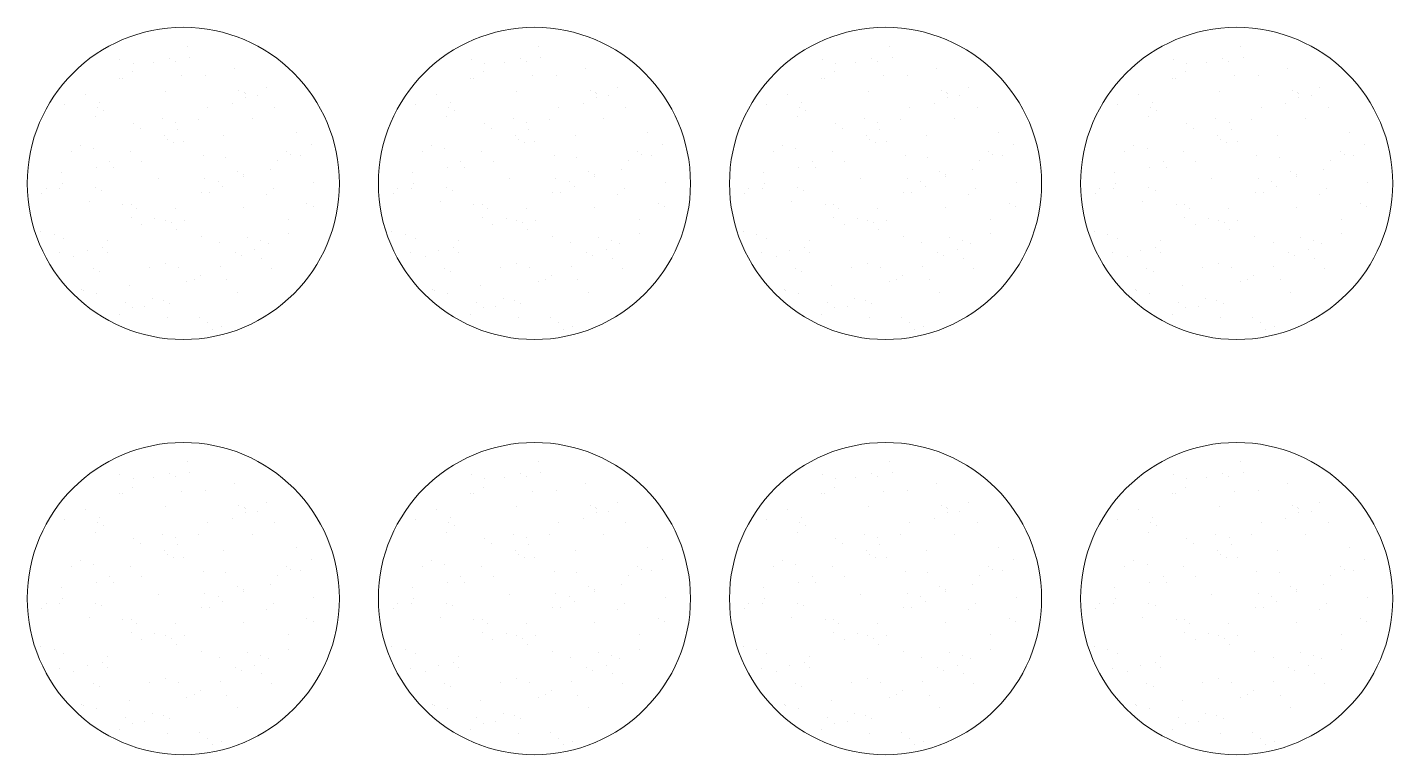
# Model space of a CAD drawing. Header units: millimetres. Extents: x 1337 to 8186, y 1899 to 5236.
# Drawn here: x 5401.05 to 5426.25, y 2745.39 to 2758.81 of the extents above; entities that cross this region are included whole.
import ezdxf

# ---------------------------------------------------------------- set-up
doc = ezdxf.new("R2010")
doc.units = ezdxf.units.MM
doc.layers.add('Линия связи (Вновь)', color=3, linetype='Continuous', lineweight=60)
doc.layers.add('Строительный', color=251, linetype='Continuous', lineweight=13)

# ---------------------------------------------------------------- blocks, each defined once
blk = doc.blocks.new('A$C178B2837')
at = {"layer": 'Строительный', "ltscale": 100}
for p, q in [((588.049, 361.974), (588.049, 361.974)), ((592.549, 361.974), (592.549, 361.974)), ((597.049, 361.974), (597.049, 361.974)), ((601.549, 361.974), (601.549, 361.974)), ((587.184, 361.798), (587.184, 361.798)), ((587.355, 361.753), (587.355, 361.753)), ((587.609, 361.766), (587.609, 361.766)), ((587.814, 361.812), (587.814, 361.812)), ((587.895, 361.775), (587.895, 361.775)), ((588.08, 361.833), (588.08, 361.833)), ((591.684, 361.798), (591.684, 361.798)), ((591.855, 361.753), (591.855, 361.753)), ((592.109, 361.766), (592.109, 361.766)), ((592.314, 361.812), (592.314, 361.812)), ((592.395, 361.775), (592.395, 361.775)), ((592.58, 361.833), (592.58, 361.833)), ((596.184, 361.798), (596.184, 361.798)), ((596.355, 361.753), (596.355, 361.753)), ((596.609, 361.766), (596.609, 361.766)), ((596.814, 361.812), (596.814, 361.812)), ((596.895, 361.775), (596.895, 361.775)), ((597.08, 361.833), (597.08, 361.833)), ((600.684, 361.798), (600.684, 361.798)), ((600.855, 361.753), (600.855, 361.753)), ((601.109, 361.766), (601.109, 361.766)), ((601.314, 361.812), (601.314, 361.812)), ((601.395, 361.775), (601.395, 361.775)), ((601.58, 361.833), (601.58, 361.833)), ((587.178, 361.563), (587.178, 361.563)), ((587.215, 361.56), (587.215, 361.56)), ((587.346, 361.642), (587.346, 361.642)), ((587.973, 361.591), (587.973, 361.591)), ((588.275, 361.601), (588.275, 361.601)), ((588.653, 361.685), (588.653, 361.685)), ((591.678, 361.563), (591.678, 361.563)), ((591.715, 361.56), (591.715, 361.56)), ((591.846, 361.642), (591.846, 361.642)), ((592.473, 361.591), (592.473, 361.591)), ((592.775, 361.601), (592.775, 361.601)), ((593.153, 361.685), (593.153, 361.685)), ((596.178, 361.563), (596.178, 361.563)), ((596.215, 361.56), (596.215, 361.56)), ((596.346, 361.642), (596.346, 361.642)), ((596.973, 361.591), (596.973, 361.591)), ((597.275, 361.601), (597.275, 361.601)), ((597.653, 361.685), (597.653, 361.685)), ((600.678, 361.563), (600.678, 361.563)), ((600.715, 361.56), (600.715, 361.56)), ((600.846, 361.642), (600.846, 361.642)), ((601.473, 361.591), (601.473, 361.591)), ((601.775, 361.601), (601.775, 361.601)), ((602.153, 361.685), (602.153, 361.685)), ((587.773, 361.39), (587.773, 361.39)), ((588.71, 361.4), (588.71, 361.4)), ((588.779, 361.379), (588.779, 361.379)), ((589.058, 361.444), (589.058, 361.444)), ((592.273, 361.39), (592.273, 361.39)), ((593.21, 361.4), (593.21, 361.4)), ((593.279, 361.379), (593.279, 361.379)), ((593.558, 361.444), (593.558, 361.444)), ((596.773, 361.39), (596.773, 361.39)), ((597.71, 361.4), (597.71, 361.4)), ((597.779, 361.379), (597.779, 361.379)), ((598.058, 361.444), (598.058, 361.444)), ((601.273, 361.39), (601.273, 361.39)), ((602.21, 361.4), (602.21, 361.4)), ((602.279, 361.379), (602.279, 361.379)), ((602.558, 361.444), (602.558, 361.444)), ((586.476, 361.231), (586.476, 361.231)), ((586.739, 361.355), (586.739, 361.355)), ((586.922, 361.251), (586.922, 361.251)), ((588.627, 361.241), (588.627, 361.241)), ((588.79, 361.363), (588.79, 361.363)), ((588.795, 361.32), (588.795, 361.32)), ((588.95, 361.334), (588.95, 361.334)), ((590.976, 361.231), (590.976, 361.231)), ((591.239, 361.355), (591.239, 361.355)), ((591.422, 361.251), (591.422, 361.251)), ((593.127, 361.241), (593.127, 361.241)), ((593.29, 361.363), (593.29, 361.363)), ((593.295, 361.32), (593.295, 361.32)), ((593.45, 361.334), (593.45, 361.334)), ((595.476, 361.231), (595.476, 361.231)), ((595.739, 361.355), (595.739, 361.355)), ((595.922, 361.251), (595.922, 361.251)), ((597.627, 361.241), (597.627, 361.241)), ((597.79, 361.363), (597.79, 361.363)), ((597.795, 361.32), (597.795, 361.32)), ((597.95, 361.334), (597.95, 361.334)), ((599.976, 361.231), (599.976, 361.231)), ((600.239, 361.355), (600.239, 361.355)), ((600.422, 361.251), (600.422, 361.251)), ((602.127, 361.241), (602.127, 361.241)), ((602.29, 361.363), (602.29, 361.363)), ((602.295, 361.32), (602.295, 361.32)), ((602.45, 361.334), (602.45, 361.334)), ((586.872, 361.065), (586.872, 361.065)), ((586.894, 361.191), (586.894, 361.191)), ((586.975, 361.154), (586.975, 361.154)), ((587.728, 361.04), (587.728, 361.04)), ((588.188, 361.033), (588.188, 361.033)), ((588.31, 361.189), (588.31, 361.189)), ((588.883, 361.041), (588.883, 361.041)), ((589.17, 361.188), (589.17, 361.188)), ((591.372, 361.065), (591.372, 361.065)), ((591.394, 361.191), (591.394, 361.191)), ((591.475, 361.154), (591.475, 361.154)), ((592.228, 361.04), (592.228, 361.04)), ((592.688, 361.033), (592.688, 361.033)), ((592.81, 361.189), (592.81, 361.189)), ((593.383, 361.041), (593.383, 361.041)), ((593.67, 361.188), (593.67, 361.188)), ((595.872, 361.065), (595.872, 361.065)), ((595.894, 361.191), (595.894, 361.191)), ((595.975, 361.154), (595.975, 361.154)), ((596.728, 361.04), (596.728, 361.04)), ((597.188, 361.033), (597.188, 361.033)), ((597.31, 361.189), (597.31, 361.189)), ((597.883, 361.041), (597.883, 361.041)), ((598.17, 361.188), (598.17, 361.188)), ((600.372, 361.065), (600.372, 361.065)), ((600.394, 361.191), (600.394, 361.191)), ((600.475, 361.154), (600.475, 361.154)), ((601.228, 361.04), (601.228, 361.04)), ((601.688, 361.033), (601.688, 361.033)), ((601.81, 361.189), (601.81, 361.189)), ((602.383, 361.041), (602.383, 361.041)), ((602.67, 361.188), (602.67, 361.188)), ((587.355, 360.979), (587.355, 360.979)), ((587.445, 360.917), (587.445, 360.917)), ((587.899, 360.995), (587.899, 360.995)), ((587.925, 360.909), (587.925, 360.909)), ((589.441, 360.871), (589.441, 360.871)), ((591.855, 360.979), (591.855, 360.979)), ((591.945, 360.917), (591.945, 360.917)), ((592.399, 360.995), (592.399, 360.995)), ((592.425, 360.909), (592.425, 360.909)), ((593.941, 360.871), (593.941, 360.871)), ((596.355, 360.979), (596.355, 360.979)), ((596.445, 360.917), (596.445, 360.917)), ((596.899, 360.995), (596.899, 360.995)), ((596.925, 360.909), (596.925, 360.909)), ((598.441, 360.871), (598.441, 360.871)), ((600.855, 360.979), (600.855, 360.979)), ((600.945, 360.917), (600.945, 360.917)), ((601.399, 360.995), (601.399, 360.995)), ((601.425, 360.909), (601.425, 360.909)), ((602.941, 360.871), (602.941, 360.871)), ((586.677, 360.701), (586.677, 360.701)), ((587.757, 360.829), (587.757, 360.829)), ((587.79, 360.778), (587.79, 360.778)), ((587.87, 360.741), (587.87, 360.741)), ((588.003, 360.746), (588.003, 360.746)), ((588.517, 360.833), (588.517, 360.833)), ((589.637, 360.711), (589.637, 360.711)), ((591.177, 360.701), (591.177, 360.701)), ((592.257, 360.829), (592.257, 360.829)), ((592.29, 360.778), (592.29, 360.778)), ((592.37, 360.741), (592.37, 360.741)), ((592.503, 360.746), (592.503, 360.746)), ((593.017, 360.833), (593.017, 360.833)), ((594.137, 360.711), (594.137, 360.711)), ((595.677, 360.701), (595.677, 360.701)), ((596.757, 360.829), (596.757, 360.829)), ((596.79, 360.778), (596.79, 360.778)), ((596.87, 360.741), (596.87, 360.741)), ((597.003, 360.746), (597.003, 360.746)), ((597.517, 360.833), (597.517, 360.833)), ((598.637, 360.711), (598.637, 360.711)), ((600.177, 360.701), (600.177, 360.701)), ((601.257, 360.829), (601.257, 360.829)), ((601.29, 360.778), (601.29, 360.778)), ((601.37, 360.741), (601.37, 360.741)), ((601.503, 360.746), (601.503, 360.746)), ((602.017, 360.833), (602.017, 360.833)), ((603.137, 360.711), (603.137, 360.711)), ((586.565, 360.622), (586.565, 360.622)), ((586.849, 360.656), (586.849, 360.656)), ((587.318, 360.622), (587.318, 360.622)), ((588.25, 360.567), (588.25, 360.567)), ((588.54, 360.546), (588.54, 360.546)), ((589.206, 360.507), (589.206, 360.507)), ((589.322, 360.621), (589.322, 360.621)), ((589.374, 360.587), (589.374, 360.587)), ((589.494, 360.576), (589.494, 360.576)), ((591.065, 360.622), (591.065, 360.622)), ((591.349, 360.656), (591.349, 360.656)), ((591.818, 360.622), (591.818, 360.622)), ((592.75, 360.567), (592.75, 360.567)), ((593.04, 360.546), (593.04, 360.546)), ((593.706, 360.507), (593.706, 360.507)), ((593.822, 360.621), (593.822, 360.621)), ((593.874, 360.587), (593.874, 360.587)), ((593.994, 360.576), (593.994, 360.576)), ((595.565, 360.622), (595.565, 360.622)), ((595.849, 360.656), (595.849, 360.656)), ((596.318, 360.622), (596.318, 360.622)), ((597.25, 360.567), (597.25, 360.567)), ((597.54, 360.546), (597.54, 360.546)), ((598.206, 360.507), (598.206, 360.507)), ((598.322, 360.621), (598.322, 360.621)), ((598.374, 360.587), (598.374, 360.587)), ((598.494, 360.576), (598.494, 360.576)), ((600.065, 360.622), (600.065, 360.622)), ((600.349, 360.656), (600.349, 360.656)), ((600.818, 360.622), (600.818, 360.622)), ((601.75, 360.567), (601.75, 360.567)), ((602.04, 360.546), (602.04, 360.546)), ((602.706, 360.507), (602.706, 360.507)), ((602.822, 360.621), (602.822, 360.621)), ((602.874, 360.587), (602.874, 360.587)), ((602.994, 360.576), (602.994, 360.576)), ((586.435, 360.357), (586.435, 360.357)), ((586.886, 360.418), (586.886, 360.418)), ((587.055, 360.498), (587.055, 360.498)), ((587.101, 360.421), (587.101, 360.421)), ((587.466, 360.493), (587.466, 360.493)), ((588.685, 360.366), (588.685, 360.366)), ((588.766, 360.329), (588.766, 360.329)), ((589.113, 360.398), (589.113, 360.398)), ((590.935, 360.357), (590.935, 360.357)), ((591.386, 360.418), (591.386, 360.418)), ((591.555, 360.498), (591.555, 360.498)), ((591.601, 360.421), (591.601, 360.421)), ((591.966, 360.493), (591.966, 360.493)), ((593.185, 360.366), (593.185, 360.366)), ((593.266, 360.329), (593.266, 360.329)), ((593.613, 360.398), (593.613, 360.398)), ((595.435, 360.357), (595.435, 360.357)), ((595.886, 360.418), (595.886, 360.418)), ((596.055, 360.498), (596.055, 360.498)), ((596.101, 360.421), (596.101, 360.421)), ((596.466, 360.493), (596.466, 360.493)), ((597.685, 360.366), (597.685, 360.366)), ((597.766, 360.329), (597.766, 360.329)), ((598.113, 360.398), (598.113, 360.398)), ((599.935, 360.357), (599.935, 360.357)), ((600.386, 360.418), (600.386, 360.418)), ((600.555, 360.498), (600.555, 360.498)), ((600.601, 360.421), (600.601, 360.421)), ((600.966, 360.493), (600.966, 360.493)), ((602.185, 360.366), (602.185, 360.366)), ((602.266, 360.329), (602.266, 360.329)), ((602.613, 360.398), (602.613, 360.398)), ((586.415, 360.154), (586.415, 360.154)), ((586.447, 360.211), (586.447, 360.211)), ((586.87, 360.157), (586.87, 360.157)), ((587.675, 360.273), (587.675, 360.273)), ((588.272, 360.282), (588.272, 360.282)), ((588.443, 360.237), (588.443, 360.237)), ((588.504, 360.176), (588.504, 360.176)), ((588.766, 360.3), (588.766, 360.3)), ((589.146, 360.154), (589.146, 360.154)), ((589.671, 360.228), (589.671, 360.228)), ((590.915, 360.154), (590.915, 360.154)), ((590.947, 360.211), (590.947, 360.211)), ((591.37, 360.157), (591.37, 360.157)), ((592.175, 360.273), (592.175, 360.273)), ((592.772, 360.282), (592.772, 360.282)), ((592.943, 360.237), (592.943, 360.237)), ((593.004, 360.176), (593.004, 360.176)), ((593.266, 360.3), (593.266, 360.3)), ((593.646, 360.154), (593.646, 360.154)), ((594.171, 360.228), (594.171, 360.228)), ((595.415, 360.154), (595.415, 360.154)), ((595.447, 360.211), (595.447, 360.211)), ((595.87, 360.157), (595.87, 360.157)), ((596.675, 360.273), (596.675, 360.273)), ((597.272, 360.282), (597.272, 360.282)), ((597.443, 360.237), (597.443, 360.237)), ((597.504, 360.176), (597.504, 360.176)), ((597.766, 360.3), (597.766, 360.3)), ((598.146, 360.154), (598.146, 360.154)), ((598.671, 360.228), (598.671, 360.228)), ((599.915, 360.154), (599.915, 360.154)), ((599.947, 360.211), (599.947, 360.211)), ((600.37, 360.157), (600.37, 360.157)), ((601.175, 360.273), (601.175, 360.273)), ((601.772, 360.282), (601.772, 360.282)), ((601.943, 360.237), (601.943, 360.237)), ((602.004, 360.176), (602.004, 360.176)), ((602.266, 360.3), (602.266, 360.3)), ((602.646, 360.154), (602.646, 360.154)), ((603.171, 360.228), (603.171, 360.228)), ((586.184, 360.086), (586.184, 360.086)), ((586.237, 360.148), (586.237, 360.148)), ((586.795, 359.978), (586.795, 359.978)), ((586.951, 360.12), (586.951, 360.12)), ((588.233, 360.103), (588.233, 360.103)), ((588.335, 360.096), (588.335, 360.096)), ((589.06, 360.075), (589.06, 360.075)), ((590.684, 360.086), (590.684, 360.086)), ((590.737, 360.148), (590.737, 360.148)), ((591.295, 359.978), (591.295, 359.978)), ((591.451, 360.12), (591.451, 360.12)), ((592.733, 360.103), (592.733, 360.103)), ((592.835, 360.096), (592.835, 360.096)), ((593.56, 360.075), (593.56, 360.075)), ((595.184, 360.086), (595.184, 360.086)), ((595.237, 360.148), (595.237, 360.148)), ((595.795, 359.978), (595.795, 359.978)), ((595.951, 360.12), (595.951, 360.12)), ((597.233, 360.103), (597.233, 360.103)), ((597.335, 360.096), (597.335, 360.096)), ((598.06, 360.075), (598.06, 360.075)), ((599.684, 360.086), (599.684, 360.086)), ((599.737, 360.148), (599.737, 360.148)), ((600.295, 359.978), (600.295, 359.978)), ((600.451, 360.12), (600.451, 360.12)), ((601.733, 360.103), (601.733, 360.103)), ((601.835, 360.096), (601.835, 360.096)), ((602.56, 360.075), (602.56, 360.075)), ((587.221, 359.943), (587.221, 359.943)), ((587.331, 359.945), (587.331, 359.945)), ((587.392, 359.898), (587.392, 359.898)), ((587.896, 359.889), (587.896, 359.889)), ((588.77, 359.902), (588.77, 359.902)), ((589.581, 359.954), (589.581, 359.954)), ((589.661, 359.917), (589.661, 359.917)), ((591.721, 359.943), (591.721, 359.943)), ((591.831, 359.945), (591.831, 359.945)), ((591.892, 359.898), (591.892, 359.898)), ((592.396, 359.889), (592.396, 359.889)), ((593.27, 359.902), (593.27, 359.902)), ((594.081, 359.954), (594.081, 359.954)), ((594.161, 359.917), (594.161, 359.917)), ((596.221, 359.943), (596.221, 359.943)), ((596.331, 359.945), (596.331, 359.945)), ((596.392, 359.898), (596.392, 359.898)), ((596.896, 359.889), (596.896, 359.889)), ((597.77, 359.902), (597.77, 359.902)), ((598.581, 359.954), (598.581, 359.954)), ((598.661, 359.917), (598.661, 359.917)), ((600.721, 359.943), (600.721, 359.943)), ((600.831, 359.945), (600.831, 359.945)), ((600.892, 359.898), (600.892, 359.898)), ((601.396, 359.889), (601.396, 359.889)), ((602.27, 359.902), (602.27, 359.902)), ((603.081, 359.954), (603.081, 359.954)), ((603.161, 359.917), (603.161, 359.917)), ((587.331, 359.777), (587.331, 359.777)), ((587.465, 359.685), (587.465, 359.685)), ((587.633, 359.764), (587.633, 359.764)), ((587.765, 359.745), (587.765, 359.745)), ((587.846, 359.707), (587.846, 359.707)), ((587.905, 359.629), (587.905, 359.629)), ((588.01, 359.736), (588.01, 359.736)), ((589.343, 359.754), (589.343, 359.754)), ((591.831, 359.777), (591.831, 359.777)), ((591.965, 359.685), (591.965, 359.685)), ((592.133, 359.764), (592.133, 359.764)), ((592.265, 359.745), (592.265, 359.745)), ((592.346, 359.707), (592.346, 359.707)), ((592.405, 359.629), (592.405, 359.629)), ((592.51, 359.736), (592.51, 359.736)), ((593.843, 359.754), (593.843, 359.754)), ((596.331, 359.777), (596.331, 359.777)), ((596.465, 359.685), (596.465, 359.685)), ((596.633, 359.764), (596.633, 359.764)), ((596.765, 359.745), (596.765, 359.745)), ((596.846, 359.707), (596.846, 359.707)), ((596.905, 359.629), (596.905, 359.629)), ((597.01, 359.736), (597.01, 359.736)), ((598.343, 359.754), (598.343, 359.754)), ((600.831, 359.777), (600.831, 359.777)), ((600.965, 359.685), (600.965, 359.685)), ((601.133, 359.764), (601.133, 359.764)), ((601.265, 359.745), (601.265, 359.745)), ((601.346, 359.707), (601.346, 359.707)), ((601.405, 359.629), (601.405, 359.629)), ((601.51, 359.736), (601.51, 359.736)), ((602.843, 359.754), (602.843, 359.754)), ((586.17, 359.603), (586.17, 359.603)), ((586.342, 359.558), (586.342, 359.558)), ((586.467, 359.504), (586.467, 359.504)), ((587.026, 359.477), (587.026, 359.477)), ((588.226, 359.533), (588.226, 359.533)), ((588.463, 359.459), (588.463, 359.459)), ((588.816, 359.524), (588.816, 359.524)), ((588.987, 359.479), (588.987, 359.479)), ((589.345, 359.567), (589.345, 359.567)), ((590.67, 359.603), (590.67, 359.603)), ((590.842, 359.558), (590.842, 359.558)), ((590.967, 359.504), (590.967, 359.504)), ((591.526, 359.477), (591.526, 359.477)), ((592.726, 359.533), (592.726, 359.533)), ((592.963, 359.459), (592.963, 359.459)), ((593.316, 359.524), (593.316, 359.524)), ((593.487, 359.479), (593.487, 359.479)), ((593.845, 359.567), (593.845, 359.567)), ((595.17, 359.603), (595.17, 359.603)), ((595.342, 359.558), (595.342, 359.558)), ((595.467, 359.504), (595.467, 359.504)), ((596.026, 359.477), (596.026, 359.477)), ((597.226, 359.533), (597.226, 359.533)), ((597.463, 359.459), (597.463, 359.459)), ((597.816, 359.524), (597.816, 359.524)), ((597.987, 359.479), (597.987, 359.479)), ((598.345, 359.567), (598.345, 359.567)), ((599.67, 359.603), (599.67, 359.603)), ((599.842, 359.558), (599.842, 359.558)), ((599.967, 359.504), (599.967, 359.504)), ((600.526, 359.477), (600.526, 359.477)), ((601.726, 359.533), (601.726, 359.533)), ((601.963, 359.459), (601.963, 359.459)), ((602.316, 359.524), (602.316, 359.524)), ((602.487, 359.479), (602.487, 359.479)), ((602.845, 359.567), (602.845, 359.567)), ((586.411, 359.323), (586.411, 359.323)), ((586.763, 359.353), (586.763, 359.353)), ((586.959, 359.396), (586.959, 359.396)), ((587.025, 359.334), (587.025, 359.334)), ((588.661, 359.332), (588.661, 359.332)), ((588.741, 359.295), (588.741, 359.295)), ((588.914, 359.363), (588.914, 359.363)), ((589.082, 359.442), (589.082, 359.442)), ((590.911, 359.323), (590.911, 359.323)), ((591.263, 359.353), (591.263, 359.353)), ((591.459, 359.396), (591.459, 359.396)), ((591.525, 359.334), (591.525, 359.334)), ((593.161, 359.332), (593.161, 359.332)), ((593.241, 359.295), (593.241, 359.295)), ((593.414, 359.363), (593.414, 359.363)), ((593.582, 359.442), (593.582, 359.442)), ((595.411, 359.323), (595.411, 359.323)), ((595.763, 359.353), (595.763, 359.353)), ((595.959, 359.396), (595.959, 359.396)), ((596.025, 359.334), (596.025, 359.334)), ((597.661, 359.332), (597.661, 359.332)), ((597.741, 359.295), (597.741, 359.295)), ((597.914, 359.363), (597.914, 359.363)), ((598.082, 359.442), (598.082, 359.442)), ((599.911, 359.323), (599.911, 359.323)), ((600.263, 359.353), (600.263, 359.353)), ((600.459, 359.396), (600.459, 359.396)), ((600.525, 359.334), (600.525, 359.334)), ((602.161, 359.332), (602.161, 359.332)), ((602.241, 359.295), (602.241, 359.295)), ((602.414, 359.363), (602.414, 359.363)), ((602.582, 359.442), (602.582, 359.442)), ((586.595, 359.274), (586.595, 359.274)), ((586.846, 359.123), (586.846, 359.123)), ((587.561, 359.134), (587.561, 359.134)), ((587.765, 359.185), (587.765, 359.185)), ((587.936, 359.14), (587.936, 359.14)), ((588.475, 359.155), (588.475, 359.155)), ((589, 359.258), (589, 359.258)), ((589.121, 359.121), (589.121, 359.121)), ((591.095, 359.274), (591.095, 359.274)), ((591.346, 359.123), (591.346, 359.123)), ((592.061, 359.134), (592.061, 359.134)), ((592.265, 359.185), (592.265, 359.185)), ((592.436, 359.14), (592.436, 359.14)), ((592.975, 359.155), (592.975, 359.155)), ((593.5, 359.258), (593.5, 359.258)), ((593.621, 359.121), (593.621, 359.121)), ((595.595, 359.274), (595.595, 359.274)), ((595.846, 359.123), (595.846, 359.123)), ((596.561, 359.134), (596.561, 359.134)), ((596.765, 359.185), (596.765, 359.185)), ((596.936, 359.14), (596.936, 359.14)), ((597.475, 359.155), (597.475, 359.155)), ((598, 359.258), (598, 359.258)), ((598.121, 359.121), (598.121, 359.121)), ((600.095, 359.274), (600.095, 359.274)), ((600.346, 359.123), (600.346, 359.123)), ((601.061, 359.134), (601.061, 359.134)), ((601.265, 359.185), (601.265, 359.185)), ((601.436, 359.14), (601.436, 359.14)), ((601.975, 359.155), (601.975, 359.155)), ((602.5, 359.258), (602.5, 359.258)), ((602.621, 359.121), (602.621, 359.121)), ((586.926, 359.086), (586.926, 359.086)), ((588.043, 358.952), (588.043, 358.952)), ((588.135, 358.986), (588.135, 358.986)), ((588.212, 359.031), (588.212, 359.031)), ((588.554, 358.978), (588.554, 358.978)), ((591.426, 359.086), (591.426, 359.086)), ((592.543, 358.952), (592.543, 358.952)), ((592.635, 358.986), (592.635, 358.986)), ((592.712, 359.031), (592.712, 359.031)), ((593.054, 358.978), (593.054, 358.978)), ((595.926, 359.086), (595.926, 359.086)), ((597.043, 358.952), (597.043, 358.952)), ((597.135, 358.986), (597.135, 358.986)), ((597.212, 359.031), (597.212, 359.031)), ((597.554, 358.978), (597.554, 358.978)), ((600.426, 359.086), (600.426, 359.086)), ((601.543, 358.952), (601.543, 358.952)), ((601.635, 358.986), (601.635, 358.986)), ((601.712, 359.031), (601.712, 359.031)), ((602.054, 358.978), (602.054, 358.978)), ((586.696, 358.861), (586.696, 358.861)), ((586.714, 358.846), (586.714, 358.846)), ((586.886, 358.8), (586.886, 358.8)), ((587.306, 358.911), (587.306, 358.911)), ((588.693, 358.815), (588.693, 358.815)), ((591.196, 358.861), (591.196, 358.861)), ((591.214, 358.846), (591.214, 358.846)), ((591.386, 358.8), (591.386, 358.8)), ((591.806, 358.911), (591.806, 358.911)), ((593.193, 358.815), (593.193, 358.815)), ((595.696, 358.861), (595.696, 358.861)), ((595.714, 358.846), (595.714, 358.846)), ((595.886, 358.8), (595.886, 358.8)), ((596.306, 358.911), (596.306, 358.911)), ((597.693, 358.815), (597.693, 358.815)), ((600.196, 358.861), (600.196, 358.861)), ((600.214, 358.846), (600.214, 358.846)), ((600.386, 358.8), (600.386, 358.8)), ((600.806, 358.911), (600.806, 358.911)), ((602.193, 358.815), (602.193, 358.815)), ((587.255, 358.691), (587.255, 358.691)), ((587.341, 358.62), (587.341, 358.62)), ((587.503, 358.638), (587.503, 358.638)), ((587.604, 358.744), (587.604, 358.744)), ((587.741, 358.711), (587.741, 358.711)), ((587.822, 358.674), (587.822, 358.674)), ((591.755, 358.691), (591.755, 358.691)), ((591.841, 358.62), (591.841, 358.62)), ((592.003, 358.638), (592.003, 358.638)), ((592.104, 358.744), (592.104, 358.744)), ((592.241, 358.711), (592.241, 358.711)), ((592.322, 358.674), (592.322, 358.674)), ((596.255, 358.691), (596.255, 358.691)), ((596.341, 358.62), (596.341, 358.62)), ((596.503, 358.638), (596.503, 358.638)), ((596.604, 358.744), (596.604, 358.744)), ((596.741, 358.711), (596.741, 358.711)), ((596.822, 358.674), (596.822, 358.674)), ((600.755, 358.691), (600.755, 358.691)), ((600.841, 358.62), (600.841, 358.62)), ((601.003, 358.638), (601.003, 358.638)), ((601.104, 358.744), (601.104, 358.744)), ((601.241, 358.711), (601.241, 358.711)), ((601.322, 358.674), (601.322, 358.674)), ((587.173, 358.54), (587.173, 358.54)), ((587.791, 358.49), (587.791, 358.49)), ((588.202, 358.499), (588.202, 358.499)), ((588.309, 358.427), (588.309, 358.427)), ((591.673, 358.54), (591.673, 358.54)), ((592.291, 358.49), (592.291, 358.49)), ((592.702, 358.499), (592.702, 358.499)), ((592.809, 358.427), (592.809, 358.427)), ((596.173, 358.54), (596.173, 358.54)), ((596.791, 358.49), (596.791, 358.49)), ((597.202, 358.499), (597.202, 358.499)), ((597.309, 358.427), (597.309, 358.427)), ((600.673, 358.54), (600.673, 358.54)), ((601.291, 358.49), (601.291, 358.49)), ((601.702, 358.499), (601.702, 358.499)), ((601.809, 358.427), (601.809, 358.427)), ((588.365, 358.342), (588.365, 358.342)), ((588.48, 358.382), (588.48, 358.382)), ((592.865, 358.342), (592.865, 358.342)), ((592.98, 358.382), (592.98, 358.382)), ((597.365, 358.342), (597.365, 358.342)), ((597.48, 358.382), (597.48, 358.382)), ((601.865, 358.342), (601.865, 358.342)), ((601.98, 358.382), (601.98, 358.382)), ((588.049, 356.654), (588.049, 356.654)), ((592.549, 356.654), (592.549, 356.654)), ((597.049, 356.654), (597.049, 356.654)), ((601.549, 356.654), (601.549, 356.654)), ((587.184, 356.478), (587.184, 356.478)), ((587.814, 356.493), (587.814, 356.493)), ((588.08, 356.513), (588.08, 356.513)), ((591.684, 356.478), (591.684, 356.478)), ((592.314, 356.493), (592.314, 356.493)), ((592.58, 356.513), (592.58, 356.513)), ((596.184, 356.478), (596.184, 356.478)), ((596.814, 356.493), (596.814, 356.493)), ((597.08, 356.513), (597.08, 356.513)), ((600.684, 356.478), (600.684, 356.478)), ((601.314, 356.493), (601.314, 356.493)), ((601.58, 356.513), (601.58, 356.513)), ((587.346, 356.322), (587.346, 356.322)), ((587.355, 356.433), (587.355, 356.433)), ((587.609, 356.446), (587.609, 356.446)), ((587.895, 356.456), (587.895, 356.456)), ((588.653, 356.365), (588.653, 356.365)), ((591.846, 356.322), (591.846, 356.322)), ((591.855, 356.433), (591.855, 356.433)), ((592.109, 356.446), (592.109, 356.446)), ((592.395, 356.456), (592.395, 356.456)), ((593.153, 356.365), (593.153, 356.365)), ((596.346, 356.322), (596.346, 356.322)), ((596.355, 356.433), (596.355, 356.433)), ((596.609, 356.446), (596.609, 356.446)), ((596.895, 356.456), (596.895, 356.456)), ((597.653, 356.365), (597.653, 356.365)), ((600.846, 356.322), (600.846, 356.322)), ((600.855, 356.433), (600.855, 356.433)), ((601.109, 356.446), (601.109, 356.446)), ((601.395, 356.456), (601.395, 356.456)), ((602.153, 356.365), (602.153, 356.365)), ((587.178, 356.243), (587.178, 356.243)), ((587.215, 356.24), (587.215, 356.24)), ((587.973, 356.271), (587.973, 356.271)), ((588.275, 356.281), (588.275, 356.281)), ((591.678, 356.243), (591.678, 356.243)), ((591.715, 356.24), (591.715, 356.24)), ((592.473, 356.271), (592.473, 356.271)), ((592.775, 356.281), (592.775, 356.281)), ((596.178, 356.243), (596.178, 356.243)), ((596.215, 356.24), (596.215, 356.24)), ((596.973, 356.271), (596.973, 356.271)), ((597.275, 356.281), (597.275, 356.281)), ((600.678, 356.243), (600.678, 356.243)), ((600.715, 356.24), (600.715, 356.24)), ((601.473, 356.271), (601.473, 356.271)), ((601.775, 356.281), (601.775, 356.281)), ((586.739, 356.035), (586.739, 356.035)), ((587.773, 356.07), (587.773, 356.07)), ((588.71, 356.081), (588.71, 356.081)), ((588.779, 356.059), (588.779, 356.059)), ((588.79, 356.044), (588.79, 356.044)), ((588.795, 356), (588.795, 356)), ((588.95, 356.014), (588.95, 356.014)), ((589.058, 356.124), (589.058, 356.124)), ((591.239, 356.035), (591.239, 356.035)), ((592.273, 356.07), (592.273, 356.07)), ((593.21, 356.081), (593.21, 356.081)), ((593.279, 356.059), (593.279, 356.059)), ((593.29, 356.044), (593.29, 356.044)), ((593.295, 356), (593.295, 356)), ((593.45, 356.014), (593.45, 356.014)), ((593.558, 356.124), (593.558, 356.124)), ((595.739, 356.035), (595.739, 356.035)), ((596.773, 356.07), (596.773, 356.07)), ((597.71, 356.081), (597.71, 356.081)), ((597.779, 356.059), (597.779, 356.059)), ((597.79, 356.044), (597.79, 356.044)), ((597.795, 356), (597.795, 356)), ((597.95, 356.014), (597.95, 356.014)), ((598.058, 356.124), (598.058, 356.124)), ((600.239, 356.035), (600.239, 356.035)), ((601.273, 356.07), (601.273, 356.07)), ((602.21, 356.081), (602.21, 356.081)), ((602.279, 356.059), (602.279, 356.059)), ((602.29, 356.044), (602.29, 356.044)), ((602.295, 356), (602.295, 356)), ((602.45, 356.014), (602.45, 356.014)), ((602.558, 356.124), (602.558, 356.124)), ((586.476, 355.911), (586.476, 355.911)), ((586.894, 355.871), (586.894, 355.871)), ((586.922, 355.932), (586.922, 355.932)), ((586.975, 355.834), (586.975, 355.834)), ((588.31, 355.87), (588.31, 355.87)), ((588.627, 355.921), (588.627, 355.921)), ((589.17, 355.869), (589.17, 355.869)), ((590.976, 355.911), (590.976, 355.911)), ((591.394, 355.871), (591.394, 355.871)), ((591.422, 355.932), (591.422, 355.932)), ((591.475, 355.834), (591.475, 355.834)), ((592.81, 355.87), (592.81, 355.87)), ((593.127, 355.921), (593.127, 355.921)), ((593.67, 355.869), (593.67, 355.869)), ((595.476, 355.911), (595.476, 355.911)), ((595.894, 355.871), (595.894, 355.871)), ((595.922, 355.932), (595.922, 355.932)), ((595.975, 355.834), (595.975, 355.834)), ((597.31, 355.87), (597.31, 355.87)), ((597.627, 355.921), (597.627, 355.921)), ((598.17, 355.869), (598.17, 355.869)), ((599.976, 355.911), (599.976, 355.911)), ((600.394, 355.871), (600.394, 355.871)), ((600.422, 355.932), (600.422, 355.932)), ((600.475, 355.834), (600.475, 355.834)), ((601.81, 355.87), (601.81, 355.87)), ((602.127, 355.921), (602.127, 355.921)), ((602.67, 355.869), (602.67, 355.869)), ((586.872, 355.745), (586.872, 355.745)), ((587.355, 355.659), (587.355, 355.659)), ((587.728, 355.72), (587.728, 355.72)), ((587.899, 355.675), (587.899, 355.675)), ((588.188, 355.713), (588.188, 355.713)), ((588.883, 355.721), (588.883, 355.721)), ((591.372, 355.745), (591.372, 355.745)), ((591.855, 355.659), (591.855, 355.659)), ((592.228, 355.72), (592.228, 355.72)), ((592.399, 355.675), (592.399, 355.675)), ((592.688, 355.713), (592.688, 355.713)), ((593.383, 355.721), (593.383, 355.721)), ((595.872, 355.745), (595.872, 355.745)), ((596.355, 355.659), (596.355, 355.659)), ((596.728, 355.72), (596.728, 355.72)), ((596.899, 355.675), (596.899, 355.675)), ((597.188, 355.713), (597.188, 355.713)), ((597.883, 355.721), (597.883, 355.721)), ((600.372, 355.745), (600.372, 355.745)), ((600.855, 355.659), (600.855, 355.659)), ((601.228, 355.72), (601.228, 355.72)), ((601.399, 355.675), (601.399, 355.675)), ((601.688, 355.713), (601.688, 355.713)), ((602.383, 355.721), (602.383, 355.721)), ((587.445, 355.597), (587.445, 355.597)), ((587.757, 355.51), (587.757, 355.51)), ((587.79, 355.459), (587.79, 355.459)), ((587.925, 355.589), (587.925, 355.589)), ((588.003, 355.427), (588.003, 355.427)), ((588.517, 355.513), (588.517, 355.513)), ((589.441, 355.551), (589.441, 355.551)), ((591.945, 355.597), (591.945, 355.597)), ((592.257, 355.51), (592.257, 355.51)), ((592.29, 355.459), (592.29, 355.459)), ((592.425, 355.589), (592.425, 355.589)), ((592.503, 355.427), (592.503, 355.427)), ((593.017, 355.513), (593.017, 355.513)), ((593.941, 355.551), (593.941, 355.551)), ((596.445, 355.597), (596.445, 355.597)), ((596.757, 355.51), (596.757, 355.51)), ((596.79, 355.459), (596.79, 355.459)), ((596.925, 355.589), (596.925, 355.589)), ((597.003, 355.427), (597.003, 355.427)), ((597.517, 355.513), (597.517, 355.513)), ((598.441, 355.551), (598.441, 355.551)), ((600.945, 355.597), (600.945, 355.597)), ((601.257, 355.51), (601.257, 355.51)), ((601.29, 355.459), (601.29, 355.459)), ((601.425, 355.589), (601.425, 355.589)), ((601.503, 355.427), (601.503, 355.427)), ((602.017, 355.513), (602.017, 355.513)), ((602.941, 355.551), (602.941, 355.551)), ((586.565, 355.302), (586.565, 355.302)), ((586.677, 355.381), (586.677, 355.381)), ((586.849, 355.336), (586.849, 355.336)), ((587.318, 355.302), (587.318, 355.302)), ((587.87, 355.422), (587.87, 355.422)), ((589.322, 355.301), (589.322, 355.301)), ((589.374, 355.267), (589.374, 355.267)), ((589.494, 355.256), (589.494, 355.256)), ((589.637, 355.391), (589.637, 355.391)), ((591.065, 355.302), (591.065, 355.302)), ((591.177, 355.381), (591.177, 355.381)), ((591.349, 355.336), (591.349, 355.336)), ((591.818, 355.302), (591.818, 355.302)), ((592.37, 355.422), (592.37, 355.422)), ((593.822, 355.301), (593.822, 355.301)), ((593.874, 355.267), (593.874, 355.267)), ((593.994, 355.256), (593.994, 355.256)), ((594.137, 355.391), (594.137, 355.391)), ((595.565, 355.302), (595.565, 355.302)), ((595.677, 355.381), (595.677, 355.381)), ((595.849, 355.336), (595.849, 355.336)), ((596.318, 355.302), (596.318, 355.302)), ((596.87, 355.422), (596.87, 355.422)), ((598.322, 355.301), (598.322, 355.301)), ((598.374, 355.267), (598.374, 355.267)), ((598.494, 355.256), (598.494, 355.256)), ((598.637, 355.391), (598.637, 355.391)), ((600.065, 355.302), (600.065, 355.302)), ((600.177, 355.381), (600.177, 355.381)), ((600.349, 355.336), (600.349, 355.336)), ((600.818, 355.302), (600.818, 355.302)), ((601.37, 355.422), (601.37, 355.422)), ((602.822, 355.301), (602.822, 355.301)), ((602.874, 355.267), (602.874, 355.267)), ((602.994, 355.256), (602.994, 355.256)), ((603.137, 355.391), (603.137, 355.391)), ((586.886, 355.098), (586.886, 355.098)), ((587.055, 355.178), (587.055, 355.178)), ((587.101, 355.101), (587.101, 355.101)), ((587.466, 355.174), (587.466, 355.174)), ((588.25, 355.247), (588.25, 355.247)), ((588.54, 355.226), (588.54, 355.226)), ((589.113, 355.078), (589.113, 355.078)), ((589.206, 355.187), (589.206, 355.187)), ((591.386, 355.098), (591.386, 355.098)), ((591.555, 355.178), (591.555, 355.178)), ((591.601, 355.101), (591.601, 355.101)), ((591.966, 355.174), (591.966, 355.174)), ((592.75, 355.247), (592.75, 355.247)), ((593.04, 355.226), (593.04, 355.226)), ((593.613, 355.078), (593.613, 355.078)), ((593.706, 355.187), (593.706, 355.187)), ((595.886, 355.098), (595.886, 355.098)), ((596.055, 355.178), (596.055, 355.178)), ((596.101, 355.101), (596.101, 355.101)), ((596.466, 355.174), (596.466, 355.174)), ((597.25, 355.247), (597.25, 355.247)), ((597.54, 355.226), (597.54, 355.226)), ((598.113, 355.078), (598.113, 355.078)), ((598.206, 355.187), (598.206, 355.187)), ((600.386, 355.098), (600.386, 355.098)), ((600.555, 355.178), (600.555, 355.178)), ((600.601, 355.101), (600.601, 355.101)), ((600.966, 355.174), (600.966, 355.174)), ((601.75, 355.247), (601.75, 355.247)), ((602.04, 355.226), (602.04, 355.226)), ((602.613, 355.078), (602.613, 355.078)), ((602.706, 355.187), (602.706, 355.187)), ((586.435, 355.037), (586.435, 355.037)), ((587.675, 354.953), (587.675, 354.953)), ((588.272, 354.962), (588.272, 354.962)), ((588.443, 354.917), (588.443, 354.917)), ((588.685, 355.047), (588.685, 355.047)), ((588.766, 355.01), (588.766, 355.01)), ((588.766, 354.98), (588.766, 354.98)), ((589.671, 354.908), (589.671, 354.908)), ((590.935, 355.037), (590.935, 355.037)), ((592.175, 354.953), (592.175, 354.953)), ((592.772, 354.962), (592.772, 354.962)), ((592.943, 354.917), (592.943, 354.917)), ((593.185, 355.047), (593.185, 355.047)), ((593.266, 355.01), (593.266, 355.01)), ((593.266, 354.98), (593.266, 354.98)), ((594.171, 354.908), (594.171, 354.908)), ((595.435, 355.037), (595.435, 355.037)), ((596.675, 354.953), (596.675, 354.953)), ((597.272, 354.962), (597.272, 354.962)), ((597.443, 354.917), (597.443, 354.917)), ((597.685, 355.047), (597.685, 355.047)), ((597.766, 355.01), (597.766, 355.01)), ((597.766, 354.98), (597.766, 354.98)), ((598.671, 354.908), (598.671, 354.908)), ((599.935, 355.037), (599.935, 355.037)), ((601.175, 354.953), (601.175, 354.953)), ((601.772, 354.962), (601.772, 354.962)), ((601.943, 354.917), (601.943, 354.917)), ((602.185, 355.047), (602.185, 355.047)), ((602.266, 355.01), (602.266, 355.01)), ((602.266, 354.98), (602.266, 354.98)), ((603.171, 354.908), (603.171, 354.908)), ((586.184, 354.767), (586.184, 354.767)), ((586.237, 354.828), (586.237, 354.828)), ((586.415, 354.834), (586.415, 354.834)), ((586.447, 354.891), (586.447, 354.891)), ((586.87, 354.837), (586.87, 354.837)), ((586.951, 354.8), (586.951, 354.8)), ((588.233, 354.783), (588.233, 354.783)), ((588.335, 354.776), (588.335, 354.776)), ((588.504, 354.856), (588.504, 354.856)), ((589.06, 354.755), (589.06, 354.755)), ((589.146, 354.835), (589.146, 354.835)), ((590.684, 354.767), (590.684, 354.767)), ((590.737, 354.828), (590.737, 354.828)), ((590.915, 354.834), (590.915, 354.834)), ((590.947, 354.891), (590.947, 354.891)), ((591.37, 354.837), (591.37, 354.837)), ((591.451, 354.8), (591.451, 354.8)), ((592.733, 354.783), (592.733, 354.783)), ((592.835, 354.776), (592.835, 354.776)), ((593.004, 354.856), (593.004, 354.856)), ((593.56, 354.755), (593.56, 354.755)), ((593.646, 354.835), (593.646, 354.835)), ((595.184, 354.767), (595.184, 354.767)), ((595.237, 354.828), (595.237, 354.828)), ((595.415, 354.834), (595.415, 354.834)), ((595.447, 354.891), (595.447, 354.891)), ((595.87, 354.837), (595.87, 354.837)), ((595.951, 354.8), (595.951, 354.8)), ((597.233, 354.783), (597.233, 354.783)), ((597.335, 354.776), (597.335, 354.776)), ((597.504, 354.856), (597.504, 354.856)), ((598.06, 354.755), (598.06, 354.755)), ((598.146, 354.835), (598.146, 354.835)), ((599.684, 354.767), (599.684, 354.767)), ((599.737, 354.828), (599.737, 354.828)), ((599.915, 354.834), (599.915, 354.834)), ((599.947, 354.891), (599.947, 354.891)), ((600.37, 354.837), (600.37, 354.837)), ((600.451, 354.8), (600.451, 354.8)), ((601.733, 354.783), (601.733, 354.783)), ((601.835, 354.776), (601.835, 354.776)), ((602.004, 354.856), (602.004, 354.856)), ((602.56, 354.755), (602.56, 354.755)), ((602.646, 354.835), (602.646, 354.835)), ((586.795, 354.658), (586.795, 354.658)), ((587.221, 354.623), (587.221, 354.623)), ((587.331, 354.625), (587.331, 354.625)), ((587.392, 354.578), (587.392, 354.578)), ((587.896, 354.569), (587.896, 354.569)), ((588.77, 354.582), (588.77, 354.582)), ((589.581, 354.635), (589.581, 354.635)), ((589.661, 354.597), (589.661, 354.597)), ((591.295, 354.658), (591.295, 354.658)), ((591.721, 354.623), (591.721, 354.623)), ((591.831, 354.625), (591.831, 354.625)), ((591.892, 354.578), (591.892, 354.578)), ((592.396, 354.569), (592.396, 354.569)), ((593.27, 354.582), (593.27, 354.582)), ((594.081, 354.635), (594.081, 354.635)), ((594.161, 354.597), (594.161, 354.597)), ((595.795, 354.658), (595.795, 354.658)), ((596.221, 354.623), (596.221, 354.623)), ((596.331, 354.625), (596.331, 354.625)), ((596.392, 354.578), (596.392, 354.578)), ((596.896, 354.569), (596.896, 354.569)), ((597.77, 354.582), (597.77, 354.582)), ((598.581, 354.635), (598.581, 354.635)), ((598.661, 354.597), (598.661, 354.597)), ((600.295, 354.658), (600.295, 354.658)), ((600.721, 354.623), (600.721, 354.623)), ((600.831, 354.625), (600.831, 354.625)), ((600.892, 354.578), (600.892, 354.578)), ((601.396, 354.569), (601.396, 354.569)), ((602.27, 354.582), (602.27, 354.582)), ((603.081, 354.635), (603.081, 354.635)), ((603.161, 354.597), (603.161, 354.597)), ((587.331, 354.458), (587.331, 354.458)), ((587.633, 354.445), (587.633, 354.445)), ((587.765, 354.425), (587.765, 354.425)), ((587.846, 354.388), (587.846, 354.388)), ((588.01, 354.416), (588.01, 354.416)), ((589.343, 354.434), (589.343, 354.434)), ((591.831, 354.458), (591.831, 354.458)), ((592.133, 354.445), (592.133, 354.445)), ((592.265, 354.425), (592.265, 354.425)), ((592.346, 354.388), (592.346, 354.388)), ((592.51, 354.416), (592.51, 354.416)), ((593.843, 354.434), (593.843, 354.434)), ((596.331, 354.458), (596.331, 354.458)), ((596.633, 354.445), (596.633, 354.445)), ((596.765, 354.425), (596.765, 354.425)), ((596.846, 354.388), (596.846, 354.388)), ((597.01, 354.416), (597.01, 354.416)), ((598.343, 354.434), (598.343, 354.434)), ((600.831, 354.458), (600.831, 354.458)), ((601.133, 354.445), (601.133, 354.445)), ((601.265, 354.425), (601.265, 354.425)), ((601.346, 354.388), (601.346, 354.388)), ((601.51, 354.416), (601.51, 354.416)), ((602.843, 354.434), (602.843, 354.434)), ((586.17, 354.284), (586.17, 354.284)), ((586.342, 354.239), (586.342, 354.239)), ((587.465, 354.365), (587.465, 354.365)), ((587.905, 354.309), (587.905, 354.309)), ((588.226, 354.213), (588.226, 354.213)), ((588.816, 354.204), (588.816, 354.204)), ((589.345, 354.247), (589.345, 354.247)), ((590.67, 354.284), (590.67, 354.284)), ((590.842, 354.239), (590.842, 354.239)), ((591.965, 354.365), (591.965, 354.365)), ((592.405, 354.309), (592.405, 354.309)), ((592.726, 354.213), (592.726, 354.213)), ((593.316, 354.204), (593.316, 354.204)), ((593.845, 354.247), (593.845, 354.247)), ((595.17, 354.284), (595.17, 354.284)), ((595.342, 354.239), (595.342, 354.239)), ((596.465, 354.365), (596.465, 354.365)), ((596.905, 354.309), (596.905, 354.309)), ((597.226, 354.213), (597.226, 354.213)), ((597.816, 354.204), (597.816, 354.204)), ((598.345, 354.247), (598.345, 354.247)), ((599.67, 354.284), (599.67, 354.284)), ((599.842, 354.239), (599.842, 354.239)), ((600.965, 354.365), (600.965, 354.365)), ((601.405, 354.309), (601.405, 354.309)), ((601.726, 354.213), (601.726, 354.213)), ((602.316, 354.204), (602.316, 354.204)), ((602.845, 354.247), (602.845, 354.247)), ((586.467, 354.185), (586.467, 354.185)), ((586.763, 354.033), (586.763, 354.033)), ((586.959, 354.077), (586.959, 354.077)), ((587.026, 354.158), (587.026, 354.158)), ((588.463, 354.139), (588.463, 354.139)), ((588.914, 354.043), (588.914, 354.043)), ((588.987, 354.159), (588.987, 354.159)), ((589.082, 354.123), (589.082, 354.123)), ((590.967, 354.185), (590.967, 354.185)), ((591.263, 354.033), (591.263, 354.033)), ((591.459, 354.077), (591.459, 354.077)), ((591.526, 354.158), (591.526, 354.158)), ((592.963, 354.139), (592.963, 354.139)), ((593.414, 354.043), (593.414, 354.043)), ((593.487, 354.159), (593.487, 354.159)), ((593.582, 354.123), (593.582, 354.123)), ((595.467, 354.185), (595.467, 354.185)), ((595.763, 354.033), (595.763, 354.033)), ((595.959, 354.077), (595.959, 354.077)), ((596.026, 354.158), (596.026, 354.158)), ((597.463, 354.139), (597.463, 354.139)), ((597.914, 354.043), (597.914, 354.043)), ((597.987, 354.159), (597.987, 354.159)), ((598.082, 354.123), (598.082, 354.123)), ((599.967, 354.185), (599.967, 354.185)), ((600.263, 354.033), (600.263, 354.033)), ((600.459, 354.077), (600.459, 354.077)), ((600.526, 354.158), (600.526, 354.158)), ((601.963, 354.139), (601.963, 354.139)), ((602.414, 354.043), (602.414, 354.043)), ((602.487, 354.159), (602.487, 354.159)), ((602.582, 354.123), (602.582, 354.123)), ((586.411, 354.003), (586.411, 354.003)), ((586.595, 353.954), (586.595, 353.954)), ((587.025, 354.015), (587.025, 354.015)), ((587.765, 353.865), (587.765, 353.865)), ((588.661, 354.013), (588.661, 354.013)), ((588.741, 353.976), (588.741, 353.976)), ((589, 353.939), (589, 353.939)), ((590.911, 354.003), (590.911, 354.003)), ((591.095, 353.954), (591.095, 353.954)), ((591.525, 354.015), (591.525, 354.015)), ((592.265, 353.865), (592.265, 353.865)), ((593.161, 354.013), (593.161, 354.013)), ((593.241, 353.976), (593.241, 353.976)), ((593.5, 353.939), (593.5, 353.939)), ((595.411, 354.003), (595.411, 354.003)), ((595.595, 353.954), (595.595, 353.954)), ((596.025, 354.015), (596.025, 354.015)), ((596.765, 353.865), (596.765, 353.865)), ((597.661, 354.013), (597.661, 354.013)), ((597.741, 353.976), (597.741, 353.976)), ((598, 353.939), (598, 353.939)), ((599.911, 354.003), (599.911, 354.003)), ((600.095, 353.954), (600.095, 353.954)), ((600.525, 354.015), (600.525, 354.015)), ((601.265, 353.865), (601.265, 353.865)), ((602.161, 354.013), (602.161, 354.013)), ((602.241, 353.976), (602.241, 353.976)), ((602.5, 353.939), (602.5, 353.939)), ((586.846, 353.803), (586.846, 353.803)), ((586.926, 353.766), (586.926, 353.766)), ((587.561, 353.814), (587.561, 353.814)), ((587.936, 353.82), (587.936, 353.82)), ((588.212, 353.711), (588.212, 353.711)), ((588.475, 353.836), (588.475, 353.836)), ((589.121, 353.801), (589.121, 353.801)), ((591.346, 353.803), (591.346, 353.803)), ((591.426, 353.766), (591.426, 353.766)), ((592.061, 353.814), (592.061, 353.814)), ((592.436, 353.82), (592.436, 353.82)), ((592.712, 353.711), (592.712, 353.711)), ((592.975, 353.836), (592.975, 353.836)), ((593.621, 353.801), (593.621, 353.801)), ((595.846, 353.803), (595.846, 353.803)), ((595.926, 353.766), (595.926, 353.766)), ((596.561, 353.814), (596.561, 353.814)), ((596.936, 353.82), (596.936, 353.82)), ((597.212, 353.711), (597.212, 353.711)), ((597.475, 353.836), (597.475, 353.836)), ((598.121, 353.801), (598.121, 353.801)), ((600.346, 353.803), (600.346, 353.803)), ((600.426, 353.766), (600.426, 353.766)), ((601.061, 353.814), (601.061, 353.814)), ((601.436, 353.82), (601.436, 353.82)), ((601.712, 353.711), (601.712, 353.711)), ((601.975, 353.836), (601.975, 353.836)), ((602.621, 353.801), (602.621, 353.801)), ((586.696, 353.541), (586.696, 353.541)), ((586.714, 353.526), (586.714, 353.526)), ((587.306, 353.591), (587.306, 353.591)), ((588.043, 353.632), (588.043, 353.632)), ((588.135, 353.666), (588.135, 353.666)), ((588.554, 353.658), (588.554, 353.658)), ((591.196, 353.541), (591.196, 353.541)), ((591.214, 353.526), (591.214, 353.526)), ((591.806, 353.591), (591.806, 353.591)), ((592.543, 353.632), (592.543, 353.632)), ((592.635, 353.666), (592.635, 353.666)), ((593.054, 353.658), (593.054, 353.658)), ((595.696, 353.541), (595.696, 353.541)), ((595.714, 353.526), (595.714, 353.526)), ((596.306, 353.591), (596.306, 353.591)), ((597.043, 353.632), (597.043, 353.632)), ((597.135, 353.666), (597.135, 353.666)), ((597.554, 353.658), (597.554, 353.658)), ((600.196, 353.541), (600.196, 353.541)), ((600.214, 353.526), (600.214, 353.526)), ((600.806, 353.591), (600.806, 353.591)), ((601.543, 353.632), (601.543, 353.632)), ((601.635, 353.666), (601.635, 353.666)), ((602.054, 353.658), (602.054, 353.658)), ((586.886, 353.481), (586.886, 353.481)), ((587.255, 353.371), (587.255, 353.371)), ((587.604, 353.424), (587.604, 353.424)), ((587.741, 353.391), (587.741, 353.391)), ((587.822, 353.354), (587.822, 353.354)), ((588.693, 353.496), (588.693, 353.496)), ((591.386, 353.481), (591.386, 353.481)), ((591.755, 353.371), (591.755, 353.371)), ((592.104, 353.424), (592.104, 353.424)), ((592.241, 353.391), (592.241, 353.391)), ((592.322, 353.354), (592.322, 353.354)), ((593.193, 353.496), (593.193, 353.496)), ((595.886, 353.481), (595.886, 353.481)), ((596.255, 353.371), (596.255, 353.371)), ((596.604, 353.424), (596.604, 353.424)), ((596.741, 353.391), (596.741, 353.391)), ((596.822, 353.354), (596.822, 353.354)), ((597.693, 353.496), (597.693, 353.496)), ((600.386, 353.481), (600.386, 353.481)), ((600.755, 353.371), (600.755, 353.371)), ((601.104, 353.424), (601.104, 353.424)), ((601.241, 353.391), (601.241, 353.391)), ((601.322, 353.354), (601.322, 353.354)), ((602.193, 353.496), (602.193, 353.496)), ((587.173, 353.221), (587.173, 353.221)), ((587.341, 353.3), (587.341, 353.3)), ((587.503, 353.319), (587.503, 353.319)), ((587.791, 353.17), (587.791, 353.17)), ((588.202, 353.179), (588.202, 353.179)), ((591.673, 353.221), (591.673, 353.221)), ((591.841, 353.3), (591.841, 353.3)), ((592.003, 353.319), (592.003, 353.319)), ((592.291, 353.17), (592.291, 353.17)), ((592.702, 353.179), (592.702, 353.179)), ((596.173, 353.221), (596.173, 353.221)), ((596.341, 353.3), (596.341, 353.3)), ((596.503, 353.319), (596.503, 353.319)), ((596.791, 353.17), (596.791, 353.17)), ((597.202, 353.179), (597.202, 353.179)), ((600.673, 353.221), (600.673, 353.221)), ((600.841, 353.3), (600.841, 353.3)), ((601.003, 353.319), (601.003, 353.319)), ((601.291, 353.17), (601.291, 353.17)), ((601.702, 353.179), (601.702, 353.179)), ((588.309, 353.107), (588.309, 353.107)), ((588.365, 353.022), (588.365, 353.022)), ((588.48, 353.062), (588.48, 353.062)), ((592.809, 353.107), (592.809, 353.107)), ((592.865, 353.022), (592.865, 353.022)), ((592.98, 353.062), (592.98, 353.062)), ((597.309, 353.107), (597.309, 353.107)), ((597.365, 353.022), (597.365, 353.022)), ((597.48, 353.062), (597.48, 353.062)), ((601.809, 353.107), (601.809, 353.107)), ((601.865, 353.022), (601.865, 353.022)), ((601.98, 353.062), (601.98, 353.062))]:
    blk.add_line(p, q, dxfattribs=at)
for centre in [(587.997, 360.214), (592.497, 360.214), (596.997, 360.214), (601.497, 360.214), (587.997, 354.894), (592.497, 354.894), (596.997, 354.894), (601.497, 354.894)]:
    blk.add_circle(centre, 2, dxfattribs=at)

msp = doc.modelspace()

# ---------------------------------------------------------------- block references
at = {"layer": 'Линия связи (Вновь)', "xscale": 1.44, "yscale": 1.44, "zscale": 1.44}
msp.add_blockref('A$C178B2837', (4557.213, 2237.225), dxfattribs=at)

doc.saveas('drawing.dxf')
